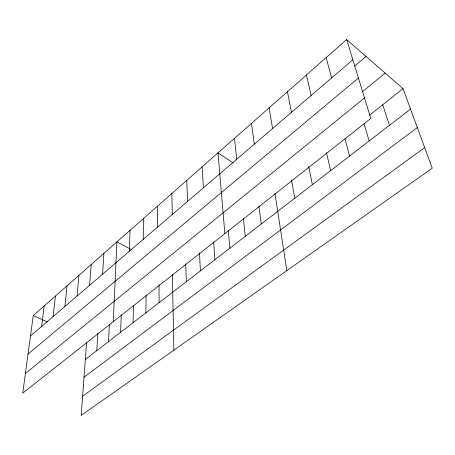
<?xml version="1.0" encoding="UTF-8"?>
<svg xmlns="http://www.w3.org/2000/svg" width="455" height="455" viewBox="0 0 455 455"><rect width="100%" height="100%" fill="white"/><g stroke="black" fill="none" stroke-linecap="round" stroke-linejoin="round"><path stroke-width="0.68" d="M145.89 312.835L146.078 295.215M143.234 239.353L143.535 218.451M133.065 322.709L133.474 305.857M129.391 251.217L130.033 230.338M120.609 332.298L121.269 314.809M113.249 321.702L116.946 241.867L131.432 249.647M108.517 341.608L109.359 324.887M102.603 274.172L103.871 253.378M96.761 350.657L97.842 333.31M86.609 342.183L81.189 415.438L432.25 168.208L403.033 88.628L346.664 39.562L33.243 315.582L22.75 393.126L370.791 118.448L346.664 39.562M89.641 285.279L91.199 264.543M77.077 296.04L78.908 275.366M64.9 306.477L66.982 285.865M53.081 316.6L55.408 296.063M41.615 326.423L44.163 305.965M30.485 335.966L352.841 59.747M354.712 66.009L366.013 56.403M28.034 354.075L358.426 78.004M362.572 91.597L385.163 73.073M25.406 373.498L364.518 97.933M369.602 115.143L403.033 88.628M85.33 359.456L410.552 109.103M84.016 377.223L417.326 127.559M82.611 396.248L424.691 147.625M33.243 315.582L47.559 321.952M233.375 163.118L218.008 152.869L224.861 233.62M382.689 104.764L389.457 125.341M364.04 123.658L369.136 140.982M326.172 57.609L331.581 77.964M344.992 138.69L349.542 156.065M326.468 152.624L330.637 170.619M306.454 74.973L311.14 95.476M308.717 166.649L312.386 184.667M287.458 91.7L291.479 112.322M291.553 180.208L294.76 198.238M269.155 107.824L272.556 128.543M274.951 193.318L286.821 270.628M251.496 123.373L254.317 144.167M258.884 206.013L261.244 224.036M243.323 218.303L245.296 236.316M234.462 138.377L236.737 159.233M228.251 230.213L229.86 248.197M213.64 241.753L214.908 259.708M202.105 166.871L203.408 187.79M199.472 252.946L200.41 270.867M186.738 180.407L187.596 201.343M185.72 263.803L186.362 281.679M171.865 193.5L172.314 214.436M172.377 274.439L173.884 350.162M159.028 284.984L159.108 302.66M157.475 206.178L157.532 227.102"/></g></svg>
